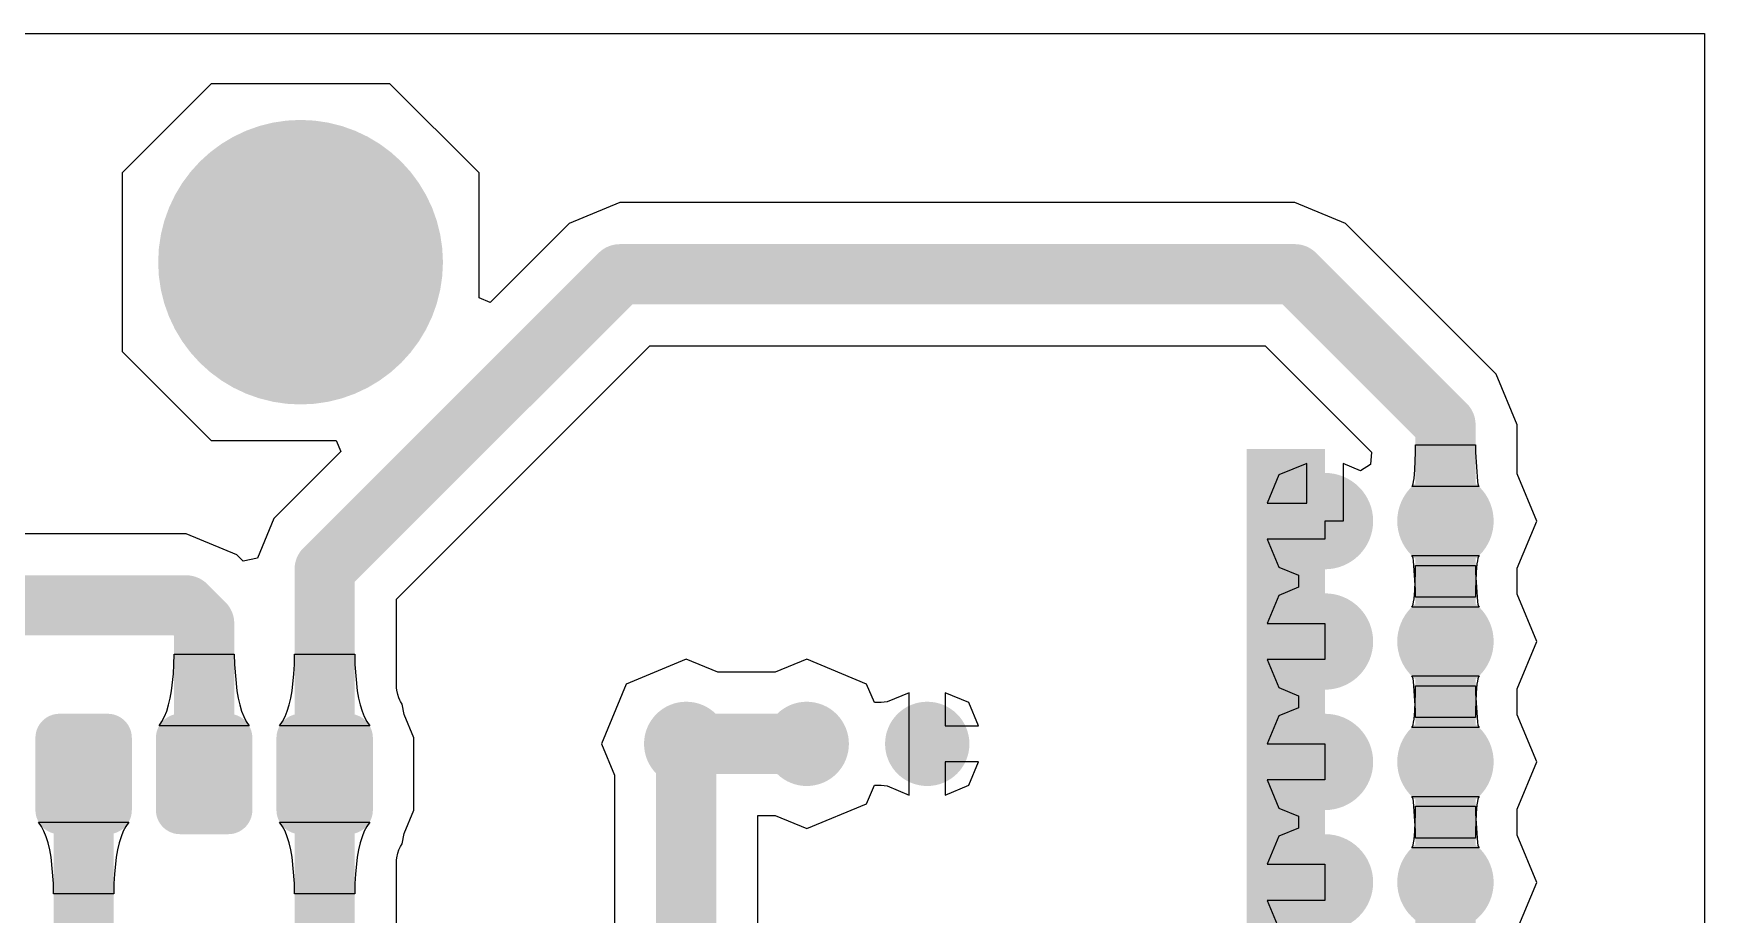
# Model space of a CAD drawing. Extents: x 1 to 6.91, y 1 to 4.95.
# Drawn here: x 5.523 to 6.91, y 4.213 to 4.945 of the extents above; entities that cross this region are included whole.
import ezdxf

# ---------------------------------------------------------------- set-up
doc = ezdxf.new("R2010")
doc.units = 0
doc.header["$MEASUREMENT"] = 0
doc.layers.add('BOTTOMLAYER', color=5, linetype='CONTINUOUS')
doc.layers.add('PADHOLELAYER', color=156, linetype='CONTINUOUS')

msp = doc.modelspace()

# ---------------------------------------------------------------- linework, layer by layer
at = {"layer": 'BOTTOMLAYER'}
for p, q in [((5.2633, 4.945), (6.91, 4.945)), ((6.91, 4.945), (6.91, 1)), ((5.6709, 4.9031), (5.5969, 4.8291)), ((5.8191, 4.9031), (5.6709, 4.9031)), ((5.8931, 4.8291), (5.8191, 4.9031)), ((5.5969, 4.8291), (5.5969, 4.6809)), ((5.8931, 4.7254), (5.8931, 4.8291)), ((6.01, 4.8045), (5.9679, 4.7871)), ((6.57, 4.8045), (6.01, 4.8045)), ((6.6121, 4.7871), (6.57, 4.8045)), ((5.9679, 4.7871), (5.9023, 4.7215)), ((6.7371, 4.6621), (6.6121, 4.7871)), ((5.9023, 4.7215), (5.8931, 4.7254)), ((5.5969, 4.6809), (5.6709, 4.6069)), ((5.8245, 4.4753), (6.0347, 4.6855)), ((6.0347, 4.6855), (6.5453, 4.6855)), ((6.5453, 4.6855), (6.6336, 4.5972)), ((6.7545, 4.62), (6.7371, 4.6621)), ((6.7545, 4.5792), (6.7545, 4.62)), ((5.6709, 4.6069), (5.7746, 4.6069)), ((5.7746, 4.6069), (5.7785, 4.5977)), ((5.7785, 4.5977), (5.7229, 4.5421)), ((6.6336, 4.5972), (6.6329, 4.5871)), ((6.6695, 4.5825), (6.67, 4.5972)), ((6.67, 4.6032), (6.72, 4.6032)), ((6.67, 4.5972), (6.67, 4.6032)), ((6.72, 4.6032), (6.72, 4.5972)), ((6.72, 4.5972), (6.7215, 4.5729)), ((6.5567, 4.5783), (6.5471, 4.555)), ((6.58, 4.5879), (6.5567, 4.5783)), ((6.58, 4.555), (6.58, 4.5879)), ((6.6246, 4.5818), (6.61, 4.5879)), ((6.61, 4.5879), (6.61, 4.54)), ((6.6329, 4.5871), (6.6246, 4.5818)), ((6.6689, 4.5755), (6.6695, 4.5825)), ((6.7708, 4.54), (6.7545, 4.5792)), ((6.667, 4.5686), (6.6676, 4.5694)), ((6.723, 4.5686), (6.667, 4.5686)), ((6.6676, 4.5694), (6.6681, 4.5709)), ((6.6681, 4.5709), (6.6685, 4.5729)), ((6.6685, 4.5729), (6.6689, 4.5755)), ((6.7215, 4.5729), (6.7219, 4.5709)), ((6.7219, 4.5709), (6.7224, 4.5694)), ((6.7224, 4.5694), (6.723, 4.5686)), ((6.5471, 4.555), (6.58, 4.555)), ((5.7229, 4.5421), (5.7092, 4.5091)), ((6.61, 4.54), (6.595, 4.54)), ((6.595, 4.54), (6.595, 4.525)), ((6.7545, 4.5008), (6.7708, 4.54)), ((5.65, 4.5295), (5.43, 4.5295)), ((5.6921, 4.5121), (5.65, 4.5295)), ((6.595, 4.525), (6.5471, 4.525)), ((6.5471, 4.525), (6.5567, 4.5017)), ((5.6974, 4.5068), (5.6921, 4.5121)), ((5.7092, 4.5091), (5.6974, 4.5068)), ((6.6676, 4.5106), (6.667, 4.5114)), ((6.667, 4.5114), (6.723, 4.5114)), ((6.6681, 4.5091), (6.6676, 4.5106)), ((6.6685, 4.5071), (6.6681, 4.5091)), ((6.67, 4.4828), (6.6685, 4.5071)), ((6.7215, 4.5071), (6.7211, 4.5045)), ((6.7219, 4.5091), (6.7215, 4.5071)), ((6.7224, 4.5106), (6.7219, 4.5091)), ((6.723, 4.5114), (6.7224, 4.5106)), ((6.5567, 4.5017), (6.573, 4.495)), ((6.573, 4.495), (6.573, 4.485)), ((6.6695, 4.4825), (6.67, 4.4972)), ((6.67, 4.5032), (6.72, 4.5032)), ((6.67, 4.4972), (6.67, 4.5032)), ((6.72, 4.5032), (6.72, 4.4972)), ((6.7205, 4.4975), (6.72, 4.4828)), ((6.72, 4.4972), (6.7215, 4.4729)), ((6.7211, 4.5045), (6.7205, 4.4975)), ((6.7545, 4.4792), (6.7545, 4.5008)), ((6.573, 4.485), (6.5567, 4.4783)), ((6.6689, 4.4755), (6.6695, 4.4825)), ((6.67, 4.4768), (6.67, 4.4828)), ((6.72, 4.4828), (6.72, 4.4768)), ((6.7708, 4.44), (6.7545, 4.4792)), ((5.8245, 4.4016), (5.8245, 4.4753)), ((6.5567, 4.4783), (6.5471, 4.455)), ((6.667, 4.4686), (6.6676, 4.4694)), ((6.723, 4.4686), (6.667, 4.4686)), ((6.6676, 4.4694), (6.6681, 4.4709)), ((6.6681, 4.4709), (6.6685, 4.4729)), ((6.6685, 4.4729), (6.6689, 4.4755)), ((6.72, 4.4768), (6.67, 4.4768)), ((6.7215, 4.4729), (6.7219, 4.4709)), ((6.7219, 4.4709), (6.7224, 4.4694)), ((6.7224, 4.4694), (6.723, 4.4686)), ((6.5471, 4.455), (6.595, 4.455)), ((6.595, 4.455), (6.595, 4.425)), ((6.7545, 4.4008), (6.7708, 4.44)), ((5.6399, 4.421), (5.64, 4.4294)), ((5.64, 4.4294), (5.69, 4.4294)), ((5.69, 4.4294), (5.6901, 4.421)), ((5.7399, 4.421), (5.74, 4.4294)), ((5.74, 4.4294), (5.79, 4.4294)), ((5.79, 4.4294), (5.7901, 4.421)), ((6.065, 4.4254), (6.0153, 4.4047)), ((6.0911, 4.4145), (6.065, 4.4254)), ((6.165, 4.4254), (6.1389, 4.4145)), ((6.2147, 4.4047), (6.165, 4.4254)), ((6.595, 4.425), (6.5471, 4.425)), ((6.5471, 4.425), (6.5567, 4.4017)), ((5.638, 4.3991), (5.6395, 4.4132)), ((5.6395, 4.4132), (5.6399, 4.421)), ((5.6901, 4.421), (5.692, 4.3991)), ((5.738, 4.3991), (5.7395, 4.4132)), ((5.7395, 4.4132), (5.7399, 4.421)), ((5.7901, 4.421), (5.792, 4.3991)), ((6.1389, 4.4145), (6.0911, 4.4145)), ((6.6676, 4.4106), (6.667, 4.4114)), ((6.667, 4.4114), (6.723, 4.4114)), ((6.6681, 4.4091), (6.6676, 4.4106)), ((6.7224, 4.4106), (6.7219, 4.4091)), ((6.723, 4.4114), (6.7224, 4.4106)), ((5.6369, 4.3929), (5.638, 4.3991)), ((5.692, 4.3991), (5.6931, 4.3929)), ((5.7369, 4.3929), (5.738, 4.3991)), ((5.792, 4.3991), (5.7931, 4.3929)), ((5.8249, 4.3996), (5.8245, 4.4016)), ((5.8258, 4.3959), (5.8249, 4.3996)), ((5.8266, 4.3931), (5.8258, 4.3959)), ((6.0153, 4.4047), (5.9946, 4.355)), ((6.2211, 4.3894), (6.2147, 4.4047)), ((6.25, 4.3975), (6.2317, 4.3899)), ((6.25, 4.355), (6.25, 4.3975)), ((6.2994, 4.3894), (6.28, 4.3975)), ((6.28, 4.3975), (6.28, 4.37)), ((6.5567, 4.4017), (6.573, 4.395)), ((6.6685, 4.4071), (6.6681, 4.4091)), ((6.67, 4.3828), (6.6685, 4.4071)), ((6.6695, 4.3825), (6.67, 4.3972)), ((6.67, 4.4032), (6.72, 4.4032)), ((6.67, 4.3972), (6.67, 4.4032)), ((6.72, 4.4032), (6.72, 4.3972)), ((6.7205, 4.3975), (6.72, 4.3828)), ((6.72, 4.3972), (6.7215, 4.3729)), ((6.7211, 4.4045), (6.7205, 4.3975)), ((6.7215, 4.4071), (6.7211, 4.4045)), ((6.7219, 4.4091), (6.7215, 4.4071)), ((6.7545, 4.3792), (6.7545, 4.4008)), ((5.6321, 4.3776), (5.6339, 4.3821)), ((5.6339, 4.3821), (5.6355, 4.3873)), ((5.6355, 4.3873), (5.6369, 4.3929)), ((5.6931, 4.3929), (5.6945, 4.3873)), ((5.6945, 4.3873), (5.6961, 4.3821)), ((5.6961, 4.3821), (5.6979, 4.3776)), ((5.7321, 4.3776), (5.7339, 4.3821)), ((5.7339, 4.3821), (5.7355, 4.3873)), ((5.7355, 4.3873), (5.7369, 4.3929)), ((5.7931, 4.3929), (5.7945, 4.3873)), ((5.7945, 4.3873), (5.7961, 4.3821)), ((5.7961, 4.3821), (5.7979, 4.3776)), ((5.8274, 4.3912), (5.8266, 4.3931)), ((5.828, 4.3901), (5.8274, 4.3912)), ((5.8293, 4.3881), (5.828, 4.3901)), ((5.8311, 4.3794), (5.8293, 4.3881)), ((6.2269, 4.3894), (6.2211, 4.3894)), ((6.2317, 4.3899), (6.2269, 4.3894)), ((6.3075, 4.37), (6.2994, 4.3894)), ((6.573, 4.385), (6.5567, 4.3783)), ((6.573, 4.395), (6.573, 4.385)), ((6.6689, 4.3755), (6.6695, 4.3825)), ((6.67, 4.3768), (6.67, 4.3828)), ((6.72, 4.3828), (6.72, 4.3768)), ((5.6276, 4.37), (5.63, 4.3735)), ((5.7024, 4.37), (5.6276, 4.37)), ((5.63, 4.3735), (5.6321, 4.3776)), ((5.6979, 4.3776), (5.7, 4.3735)), ((5.7, 4.3735), (5.7024, 4.37)), ((5.7276, 4.37), (5.73, 4.3735)), ((5.8024, 4.37), (5.7276, 4.37)), ((5.73, 4.3735), (5.7321, 4.3776)), ((5.7979, 4.3776), (5.8, 4.3735)), ((5.8, 4.3735), (5.8024, 4.37)), ((5.8391, 4.36), (5.8311, 4.3794)), ((6.28, 4.37), (6.3075, 4.37)), ((6.5567, 4.3783), (6.5471, 4.355)), ((6.667, 4.3686), (6.6676, 4.3694)), ((6.723, 4.3686), (6.667, 4.3686)), ((6.6676, 4.3694), (6.6681, 4.3709)), ((6.6681, 4.3709), (6.6685, 4.3729)), ((6.6685, 4.3729), (6.6689, 4.3755)), ((6.72, 4.3768), (6.67, 4.3768)), ((6.7215, 4.3729), (6.7219, 4.3709)), ((6.7219, 4.3709), (6.7224, 4.3694)), ((6.7224, 4.3694), (6.723, 4.3686)), ((6.7708, 4.34), (6.7545, 4.3792)), ((5.8391, 4.3), (5.8391, 4.36)), ((5.9946, 4.355), (6.0055, 4.3289)), ((6.25, 4.3125), (6.25, 4.355)), ((6.5471, 4.355), (6.595, 4.355)), ((6.595, 4.355), (6.595, 4.325)), ((6.0055, 4.3289), (6.0055, 4.1692)), ((6.3075, 4.34), (6.28, 4.34)), ((6.28, 4.34), (6.28, 4.3125)), ((6.2994, 4.3206), (6.3075, 4.34)), ((6.7545, 4.3008), (6.7708, 4.34)), ((6.2147, 4.3053), (6.2211, 4.3206)), ((6.2211, 4.3206), (6.2269, 4.3206)), ((6.2269, 4.3206), (6.2317, 4.3201)), ((6.2317, 4.3201), (6.25, 4.3125)), ((6.28, 4.3125), (6.2994, 4.3206)), ((6.595, 4.325), (6.5471, 4.325)), ((6.5471, 4.325), (6.5567, 4.3017)), ((5.8311, 4.2806), (5.8391, 4.3)), ((6.165, 4.2846), (6.2147, 4.3053)), ((6.5567, 4.3017), (6.573, 4.295)), ((6.6676, 4.3106), (6.667, 4.3114)), ((6.667, 4.3114), (6.723, 4.3114)), ((6.6681, 4.3091), (6.6676, 4.3106)), ((6.6685, 4.3071), (6.6681, 4.3091)), ((6.67, 4.2828), (6.6685, 4.3071)), ((6.67, 4.3032), (6.72, 4.3032)), ((6.67, 4.2972), (6.67, 4.3032)), ((6.72, 4.3032), (6.72, 4.2972)), ((6.7211, 4.3045), (6.7205, 4.2975)), ((6.7215, 4.3071), (6.7211, 4.3045)), ((6.7219, 4.3091), (6.7215, 4.3071)), ((6.7224, 4.3106), (6.7219, 4.3091)), ((6.723, 4.3114), (6.7224, 4.3106)), ((6.7545, 4.2792), (6.7545, 4.3008)), ((5.53, 4.2865), (5.5276, 4.29)), ((5.5276, 4.29), (5.6024, 4.29)), ((5.5321, 4.2824), (5.53, 4.2865)), ((5.6, 4.2865), (5.5979, 4.2824)), ((5.6024, 4.29), (5.6, 4.2865)), ((5.73, 4.2865), (5.7276, 4.29)), ((5.7276, 4.29), (5.8024, 4.29)), ((5.7321, 4.2824), (5.73, 4.2865)), ((5.8, 4.2865), (5.7979, 4.2824)), ((5.8024, 4.29), (5.8, 4.2865)), ((6.1245, 4.1692), (6.1245, 4.2955)), ((6.1245, 4.2955), (6.1389, 4.2955)), ((6.1389, 4.2955), (6.165, 4.2846)), ((6.573, 4.285), (6.5567, 4.2783)), ((6.573, 4.295), (6.573, 4.285)), ((6.6695, 4.2825), (6.67, 4.2972)), ((6.7205, 4.2975), (6.72, 4.2828)), ((6.72, 4.2972), (6.7215, 4.2729)), ((5.5339, 4.2779), (5.5321, 4.2824)), ((5.5355, 4.2727), (5.5339, 4.2779)), ((5.5369, 4.2671), (5.5355, 4.2727)), ((5.5945, 4.2727), (5.5931, 4.2671)), ((5.5961, 4.2779), (5.5945, 4.2727)), ((5.5979, 4.2824), (5.5961, 4.2779)), ((5.7339, 4.2779), (5.7321, 4.2824)), ((5.7355, 4.2727), (5.7339, 4.2779)), ((5.7369, 4.2671), (5.7355, 4.2727)), ((5.7945, 4.2727), (5.7931, 4.2671)), ((5.7961, 4.2779), (5.7945, 4.2727)), ((5.7979, 4.2824), (5.7961, 4.2779)), ((5.828, 4.2699), (5.8293, 4.2719)), ((5.8293, 4.2719), (5.8311, 4.2806)), ((6.5567, 4.2783), (6.5471, 4.255)), ((6.6681, 4.2709), (6.6685, 4.2729)), ((6.6685, 4.2729), (6.6689, 4.2755)), ((6.6689, 4.2755), (6.6695, 4.2825)), ((6.67, 4.2768), (6.67, 4.2828)), ((6.72, 4.2768), (6.67, 4.2768)), ((6.72, 4.2828), (6.72, 4.2768)), ((6.7215, 4.2729), (6.7219, 4.2709)), ((6.7708, 4.24), (6.7545, 4.2792)), ((5.538, 4.2609), (5.5369, 4.2671)), ((5.5399, 4.239), (5.538, 4.2609)), ((5.592, 4.2609), (5.5905, 4.2468)), ((5.5931, 4.2671), (5.592, 4.2609)), ((5.738, 4.2609), (5.7369, 4.2671)), ((5.7399, 4.239), (5.738, 4.2609)), ((5.792, 4.2609), (5.7905, 4.2468)), ((5.7931, 4.2671), (5.792, 4.2609)), ((5.8245, 4.2584), (5.8249, 4.2604)), ((5.8245, 4.1692), (5.8245, 4.2584)), ((5.8249, 4.2604), (5.8258, 4.2641)), ((5.8258, 4.2641), (5.8266, 4.2669)), ((5.8266, 4.2669), (5.8274, 4.2688)), ((5.8274, 4.2688), (5.828, 4.2699)), ((6.667, 4.2686), (6.6676, 4.2694)), ((6.723, 4.2686), (6.667, 4.2686)), ((6.6676, 4.2694), (6.6681, 4.2709)), ((6.7219, 4.2709), (6.7224, 4.2694)), ((6.7224, 4.2694), (6.723, 4.2686)), ((5.5905, 4.2468), (5.5901, 4.239)), ((5.7905, 4.2468), (5.7901, 4.239)), ((6.5471, 4.255), (6.595, 4.255)), ((6.595, 4.255), (6.595, 4.225)), ((5.54, 4.2306), (5.5399, 4.239)), ((5.59, 4.2306), (5.54, 4.2306)), ((5.5901, 4.239), (5.59, 4.2306)), ((5.74, 4.2306), (5.7399, 4.239)), ((5.79, 4.2306), (5.74, 4.2306)), ((5.7901, 4.239), (5.79, 4.2306)), ((6.7545, 4.2008), (6.7708, 4.24)), ((6.595, 4.225), (6.5471, 4.225)), ((6.5471, 4.225), (6.5567, 4.2017))]:
    msp.add_line(p, q, dxfattribs=at)
for points, const_width in [([(5.6859, 4.755, 1), (5.8041, 4.755, 1)], 0.1181), ([(5.9975, 4.745, 1), (6.0225, 4.745, 1)], 0.025), ([(5.9975, 4.745, 1), (6.0225, 4.745, 1)], 0.025), ([(6.5575, 4.745, 1), (6.5825, 4.745, 1)], 0.025), ([(6.5575, 4.745, 1), (6.5825, 4.745, 1)], 0.025), ([(6.6825, 4.62, 1), (6.7075, 4.62, 1)], 0.025), ([(6.6825, 4.62, 1), (6.7075, 4.62, 1)], 0.025), ([(6.575, 4.54, 1), (6.615, 4.54, 1)], 0.04), ([(6.675, 4.54, 1), (6.715, 4.54, 1)], 0.04), ([(6.6825, 4.54, 1), (6.7075, 4.54, 1)], 0.025), ([(6.6825, 4.54, 1), (6.7075, 4.54, 1)], 0.025), ([(5.7525, 4.5, 1), (5.7775, 4.5, 1)], 0.025), ([(5.7525, 4.5, 1), (5.7775, 4.5, 1)], 0.025), ([(5.6375, 4.47, 1), (5.6625, 4.47, 1)], 0.025), ([(5.6375, 4.47, 1), (5.6625, 4.47, 1)], 0.025), ([(5.6525, 4.455, 1), (5.6775, 4.455, 1)], 0.025), ([(5.6525, 4.455, 1), (5.6775, 4.455, 1)], 0.025), ([(6.575, 4.44, 1), (6.615, 4.44, 1)], 0.04), ([(6.675, 4.44, 1), (6.715, 4.44, 1)], 0.04), ([(6.6825, 4.44, 1), (6.7075, 4.44, 1)], 0.025), ([(6.6825, 4.44, 1), (6.7075, 4.44, 1)], 0.025), ([(6.0475, 4.355, 1), (6.0825, 4.355, 1)], 0.035), ([(6.1475, 4.355, 1), (6.1825, 4.355, 1)], 0.035), ([(6.2475, 4.355, 1), (6.2825, 4.355, 1)], 0.035), ([(5.535, 4.36, 1), (5.555, 4.36, 1)], 0.02), ([(5.575, 4.36, 1), (5.595, 4.36, 1)], 0.02), ([(5.635, 4.36, 1), (5.655, 4.36, 1)], 0.02), ([(5.675, 4.36, 1), (5.695, 4.36, 1)], 0.02), ([(5.735, 4.36, 1), (5.755, 4.36, 1)], 0.02), ([(5.775, 4.36, 1), (5.795, 4.36, 1)], 0.02), ([(6.0525, 4.355, 1), (6.0775, 4.355, 1)], 0.025), ([(6.0525, 4.355, 1), (6.0775, 4.355, 1)], 0.025), ([(6.1525, 4.355, 1), (6.1775, 4.355, 1)], 0.025), ([(6.575, 4.34, 1), (6.615, 4.34, 1)], 0.04), ([(6.675, 4.34, 1), (6.715, 4.34, 1)], 0.04), ([(5.5525, 4.33, 1), (5.5775, 4.33, 1)], 0.025), ([(5.6525, 4.33, 1), (5.6775, 4.33, 1)], 0.025), ([(5.7525, 4.33, 1), (5.7775, 4.33, 1)], 0.025), ([(5.7525, 4.33, 1), (5.7775, 4.33, 1)], 0.025), ([(6.6825, 4.34, 1), (6.7075, 4.34, 1)], 0.025), ([(6.6825, 4.34, 1), (6.7075, 4.34, 1)], 0.025), ([(5.535, 4.3, 1), (5.555, 4.3, 1)], 0.02), ([(5.575, 4.3, 1), (5.595, 4.3, 1)], 0.02), ([(5.635, 4.3, 1), (5.655, 4.3, 1)], 0.02), ([(5.675, 4.3, 1), (5.695, 4.3, 1)], 0.02), ([(5.735, 4.3, 1), (5.755, 4.3, 1)], 0.02), ([(5.775, 4.3, 1), (5.795, 4.3, 1)], 0.02), ([(6.575, 4.24, 1), (6.615, 4.24, 1)], 0.04), ([(6.675, 4.24, 1), (6.715, 4.24, 1)], 0.04), ([(6.6825, 4.24, 1), (6.7075, 4.24, 1)], 0.025), ([(6.6825, 4.24, 1), (6.7075, 4.24, 1)], 0.025)]:
    msp.add_lwpolyline(points, format="xyb", close=True, dxfattribs=dict(at, const_width=const_width))
at = {"layer": 'BOTTOMLAYER', "const_width": 0.05}
for points in [[(5.765, 4.5), (6.01, 4.745)], [(6.01, 4.745), (6.57, 4.745)], [(6.57, 4.745), (6.695, 4.62)], [(6.695, 4.54), (6.695, 4.62)], [(6.695, 4.44), (6.695, 4.54)], [(5.765, 4.33), (5.765, 4.5)], [(5.43, 4.47), (5.65, 4.47)], [(5.65, 4.47), (5.665, 4.455)], [(5.665, 4.33), (5.665, 4.455)], [(6.695, 4.34), (6.695, 4.44)], [(6.065, 4.13), (6.065, 4.355)], [(6.065, 4.355), (6.165, 4.355)], [(5.565, 3.92), (5.565, 4.33)], [(5.765, 4.13), (5.765, 4.33)], [(6.695, 4.24), (6.695, 4.34)], [(6.695, 4.14), (6.695, 4.24)]]:
    msp.add_lwpolyline(points, dxfattribs=at)
at = {"layer": 'BOTTOMLAYER'}
for points in [[(6.53, 3.565), (6.595, 3.565), (6.53, 4.6), (6.595, 4.6)], [(5.545, 4.28), (5.585, 4.28), (5.545, 4.38), (5.585, 4.38)], [(5.645, 4.28), (5.685, 4.28), (5.645, 4.38), (5.685, 4.38)], [(5.745, 4.28), (5.785, 4.28), (5.745, 4.38), (5.785, 4.38)], [(5.525, 4.3), (5.605, 4.3), (5.525, 4.36), (5.605, 4.36)], [(5.625, 4.3), (5.705, 4.3), (5.625, 4.36), (5.705, 4.36)], [(5.725, 4.3), (5.805, 4.3), (5.725, 4.36), (5.805, 4.36)]]:
    msp.add_solid(points, dxfattribs=at)
at = {"layer": 'PADHOLELAYER'}
for points, const_width in [([(5.7155, 4.755, 1), (5.7745, 4.755, 1)], 0.0591), ([(6.5898, 4.54, 1), (6.6002, 4.54, 1)], 0.0105), ([(6.6898, 4.54, 1), (6.7002, 4.54, 1)], 0.0105), ([(6.5898, 4.44, 1), (6.6002, 4.44, 1)], 0.0105), ([(6.6898, 4.44, 1), (6.7002, 4.44, 1)], 0.0105), ([(6.0598, 4.355, 1), (6.0702, 4.355, 1)], 0.0105), ([(6.1597, 4.355, 1), (6.1703, 4.355, 1)], 0.0105), ([(6.2598, 4.355, 1), (6.2702, 4.355, 1)], 0.0105), ([(5.5598, 4.33, 1), (5.5702, 4.33, 1)], 0.0105), ([(5.6597, 4.33, 1), (5.6703, 4.33, 1)], 0.0105), ([(5.7598, 4.33, 1), (5.7702, 4.33, 1)], 0.0105), ([(6.5898, 4.34, 1), (6.6002, 4.34, 1)], 0.0105), ([(6.6898, 4.34, 1), (6.7002, 4.34, 1)], 0.0105), ([(6.5898, 4.24, 1), (6.6002, 4.24, 1)], 0.0105), ([(6.6898, 4.24, 1), (6.7002, 4.24, 1)], 0.0105)]:
    msp.add_lwpolyline(points, format="xyb", close=True, dxfattribs=dict(at, const_width=const_width))

doc.saveas('drawing.dxf')
